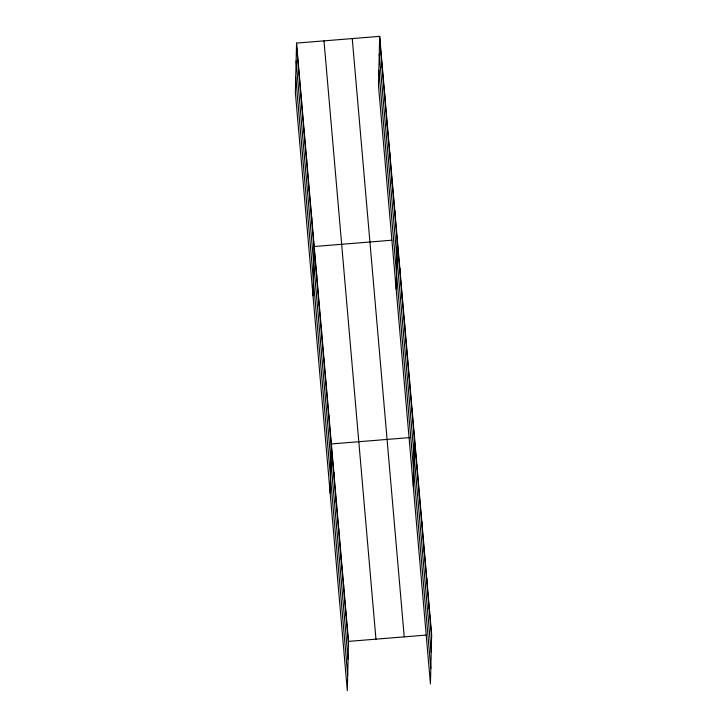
<?xml version="1.0" encoding="UTF-8"?>
<svg xmlns="http://www.w3.org/2000/svg" width="727" height="727" viewBox="0 0 727 727"><rect width="100%" height="100%" fill="white"/><g stroke="black" fill="none" stroke-linecap="round" stroke-linejoin="round"><path stroke-width="1.09" d="M296.552 43.093L295.353 92.365L347.315 690.65L348.524 641.387L296.552 43.093L379.685 36.35L431.647 634.635L430.448 683.907L378.476 85.613L379.685 36.35M299.024 74.536L299.079 72.155M301.541 103.597L301.605 101.217M304.068 132.65L304.122 130.278M306.594 161.712L306.649 159.331M309.12 190.774L309.175 188.393M311.638 219.836L311.701 217.455M313.019 295.78L314.218 246.517L391.862 240.21M316.618 277.096L316.672 274.715M319.062 305.304L319.126 302.923M321.516 333.502L321.57 331.13M323.96 361.71L324.024 359.338M326.414 389.917L326.468 387.536M328.868 418.125L328.922 415.744M330.167 493.215L331.376 443.952L410.11 437.554M333.766 474.531L333.82 472.15M336.21 502.739L336.274 500.358M338.664 530.937L338.718 528.565M341.117 559.145L341.172 556.773M343.562 587.352L343.626 584.971M346.016 615.56L346.07 613.179M382.148 67.784L382.202 65.412M384.674 96.845L384.728 94.474M387.2 125.907L387.255 123.526M389.717 154.969L389.781 152.588M392.244 184.022L392.307 181.65M394.77 213.084L394.825 210.712M396.151 289.037L397.351 239.765M399.741 270.353L399.805 267.972M402.195 298.552L402.249 296.18M404.639 326.759L404.703 324.378M407.093 354.967L407.147 352.586M409.546 383.174L409.601 380.794M411.991 411.373L412.055 409.001M413.299 486.472L414.499 437.2M416.889 467.788L416.953 465.407M419.343 495.987L419.397 493.615M421.796 524.194L421.851 521.813M424.241 552.402L424.304 550.021M426.694 580.6L426.749 578.229M429.139 608.808L429.203 606.436M348.524 641.387L426.167 635.08M379.621 38.731L431.593 637.016M379.249 54.198L431.211 652.492M378.858 70.146L430.82 668.431M352.25 38.576L404.221 636.861M323.988 40.866L375.95 639.16M296.498 45.474L348.46 643.758M296.116 60.95L348.088 659.235M295.725 76.889L347.697 675.174"/></g></svg>
